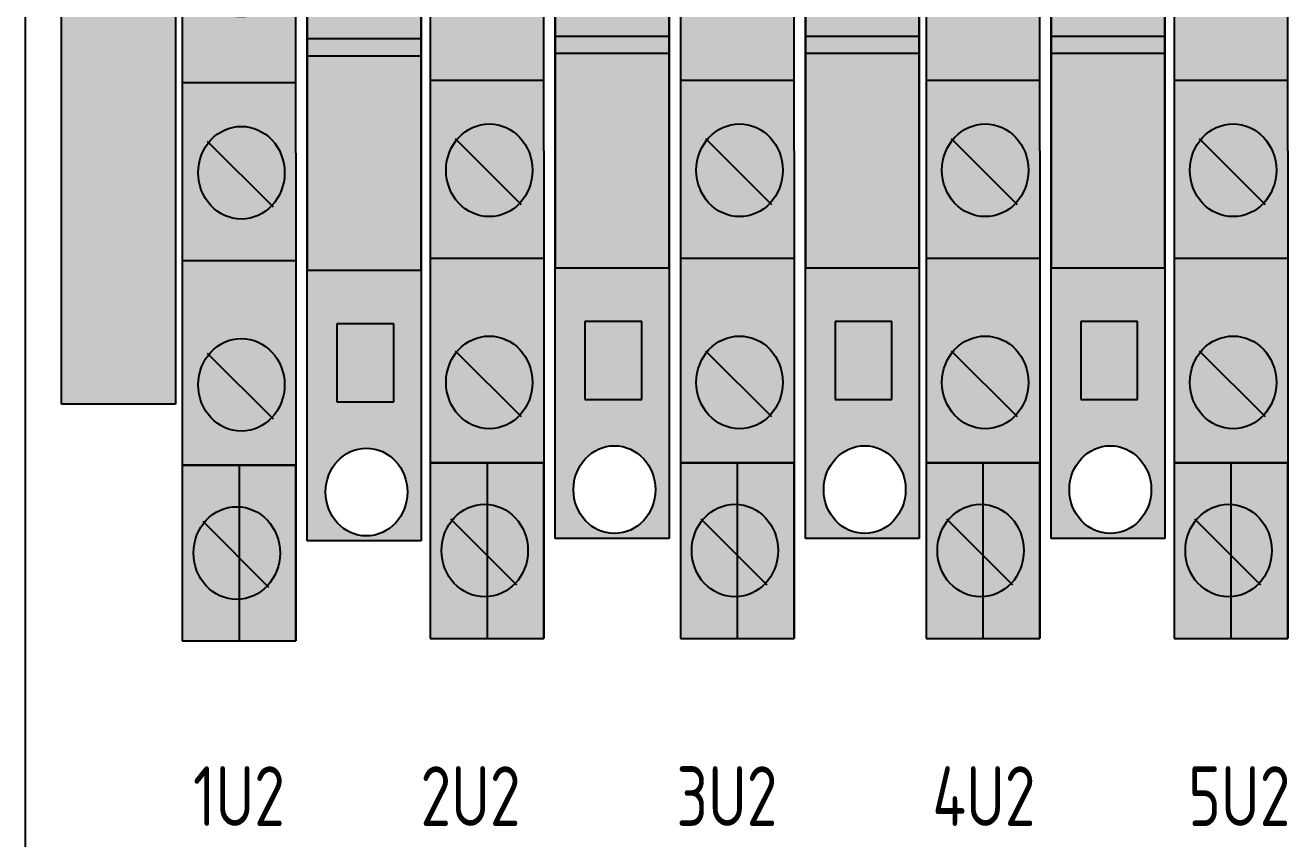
# Model space of a CAD drawing. Header units: millimetres. Extents: x 10 to 410, y 10 to 275.
# Drawn here: x 64 to 110.62, y 141.67 to 171.7 of the extents above; entities that cross this region are included whole.
import ezdxf

# ---------------------------------------------------------------- set-up
doc = ezdxf.new("R2010")
doc.units = ezdxf.units.MM
doc.linetypes.add('Caddy_Solid', pattern=[0])
doc.styles.add('Caddy_Vectorfont1p', font='isocp___.ttf', dxfattribs={"width": 0.9})

# ---------------------------------------------------------------- blocks, each defined once
blk = doc.blocks.new('Blk13')
at = {"linetype": 'Caddy_Solid', "lineweight": 25}
for p, q in [((65.344, 184.71), (69.544, 184.71)), ((65.344, 157.71), (65.344, 184.71)), ((69.544, 184.71), (69.544, 157.71)), ((69.544, 157.71), (65.344, 157.71))]:
    blk.add_line(p, q, dxfattribs=at)
blk = doc.blocks.new('Blk12')
blk.add_hatch(color=256).paths.add_polyline_path([(65.344, 157.71), (65.344, 184.71), (69.544, 184.71), (69.544, 157.71), (65.344, 157.71), (67.228, 175.896), (67.36, 175.89), (67.492, 175.896), (67.623, 175.915), (67.751, 175.945), (67.877, 175.988), (67.999, 176.042), (68.116, 176.107), (68.227, 176.183), (68.332, 176.269), (68.429, 176.365), (68.518, 176.469), (68.599, 176.581), (68.669, 176.7), (68.73, 176.825), (68.781, 176.956), (68.82, 177.091), (68.849, 177.229), (68.866, 177.369), (68.872, 177.51), (68.866, 177.651), (68.849, 177.791), (68.82, 177.929), (68.781, 178.064), (68.73, 178.195), (68.669, 178.32), (68.599, 178.439), (68.518, 178.551), (68.429, 178.656), (68.332, 178.751), (68.227, 178.837), (68.116, 178.913), (67.999, 178.978), (67.877, 179.032), (67.751, 179.075), (67.623, 179.105), (67.492, 179.124), (67.36, 179.13), (67.228, 179.124), (67.097, 179.105), (66.969, 179.075), (66.843, 179.032), (66.721, 178.978), (66.604, 178.913), (66.493, 178.837), (66.388, 178.751), (66.291, 178.656), (66.202, 178.551), (66.121, 178.439), (66.051, 178.32), (65.99, 178.195), (65.939, 178.064), (65.9, 177.929), (65.871, 177.791), (65.854, 177.651), (65.848, 177.51), (65.854, 177.369), (65.871, 177.229), (65.9, 177.091), (65.939, 176.956), (65.99, 176.825), (66.051, 176.7), (66.121, 176.581), (66.202, 176.469), (66.291, 176.365), (66.388, 176.269), (66.493, 176.183), (66.604, 176.107), (66.721, 176.042), (66.843, 175.988), (66.969, 175.945), (67.097, 175.915), (67.228, 175.896)])
at = {"linetype": 'Caddy_Solid', "lineweight": 25}
blk.add_ellipse((67.36, 177.51), major_axis=(0, 1.62), ratio=0.933333, dxfattribs=at)
blk.add_blockref('Blk13', (0, 0, 1))
blk = doc.blocks.new('Blk335')
at = {"linetype": 'Caddy_Solid', "lineweight": 25}
blk.add_line((64, 242), (64, 81.4), dxfattribs=at)
blk = doc.blocks.new('Blk336')
for points in [[(69.796, 193.98), (69.796, 166.98), (69.796, 148.98), (73.996, 148.98), (73.996, 166.98), (73.996, 202.98), (69.796, 202.98)], [(73.062, 199.834), (70.728, 202.162), (70.767, 202.209), (70.87, 202.31), (70.981, 202.401), (71.098, 202.481), (71.221, 202.55), (71.35, 202.607), (71.483, 202.652), (71.619, 202.684), (71.757, 202.704), (71.896, 202.71), (72.035, 202.704), (72.173, 202.684), (72.309, 202.652), (72.442, 202.607), (72.571, 202.55), (72.694, 202.481), (72.811, 202.401), (72.922, 202.31), (73.025, 202.209), (73.119, 202.099), (73.203, 201.981), (73.278, 201.855), (73.342, 201.723), (73.396, 201.585), (73.438, 201.443), (73.468, 201.297), (73.486, 201.149), (73.492, 201), (73.486, 200.851), (73.468, 200.703), (73.438, 200.557), (73.396, 200.415), (73.342, 200.277), (73.278, 200.145), (73.203, 200.019), (73.119, 199.901)], [(72.309, 199.348), (72.442, 199.393), (72.571, 199.45), (72.694, 199.519), (72.811, 199.599), (72.922, 199.69), (73.025, 199.791), (73.062, 199.834), (70.728, 202.162), (70.673, 202.099), (70.589, 201.981), (70.514, 201.855), (70.45, 201.723), (70.396, 201.585), (70.354, 201.443), (70.324, 201.297), (70.306, 201.149), (70.3, 201), (70.306, 200.851), (70.324, 200.703), (70.354, 200.557), (70.396, 200.415), (70.45, 200.277), (70.514, 200.145), (70.589, 200.019), (70.673, 199.901), (70.767, 199.791), (70.87, 199.69), (70.981, 199.599), (71.098, 199.519), (71.221, 199.45), (71.35, 199.393), (71.483, 199.348), (71.619, 199.316), (71.757, 199.296), (71.896, 199.29), (72.035, 199.296), (72.173, 199.316)], [(70.773, 194.197), (73.107, 191.869), (73.109, 191.871), (73.203, 191.981), (73.287, 192.099), (73.362, 192.225), (73.426, 192.357), (73.48, 192.495), (73.522, 192.637), (73.552, 192.783), (73.57, 192.931), (73.576, 193.08), (73.57, 193.229), (73.552, 193.377), (73.522, 193.523), (73.48, 193.665), (73.426, 193.803), (73.362, 193.935), (73.287, 194.061), (73.203, 194.179), (73.109, 194.289), (73.006, 194.39), (72.895, 194.481), (72.778, 194.561), (72.655, 194.63), (72.526, 194.687), (72.393, 194.732), (72.257, 194.764), (72.119, 194.784), (71.98, 194.79), (71.841, 194.784), (71.703, 194.764), (71.567, 194.732), (71.434, 194.687), (71.305, 194.63), (71.182, 194.561), (71.065, 194.481), (70.954, 194.39), (70.851, 194.289)], [(73.107, 191.869), (70.773, 194.197), (70.757, 194.179), (70.673, 194.061), (70.598, 193.935), (70.534, 193.803), (70.48, 193.665), (70.438, 193.523), (70.408, 193.377), (70.39, 193.229), (70.384, 193.08), (70.39, 192.931), (70.408, 192.783), (70.438, 192.637), (70.48, 192.495), (70.534, 192.357), (70.598, 192.225), (70.673, 192.099), (70.757, 191.981), (70.851, 191.871), (70.954, 191.77), (71.065, 191.679), (71.182, 191.599), (71.305, 191.53), (71.434, 191.473), (71.567, 191.428), (71.703, 191.396), (71.841, 191.376), (71.98, 191.37), (72.119, 191.376), (72.257, 191.396), (72.393, 191.428), (72.526, 191.473), (72.655, 191.53), (72.778, 191.599), (72.895, 191.679), (73.006, 191.77)], [(73.191, 183.679), (70.857, 186.007), (70.935, 186.099), (71.038, 186.2), (71.149, 186.291), (71.266, 186.371), (71.389, 186.44), (71.518, 186.497), (71.651, 186.542), (71.787, 186.574), (71.925, 186.594), (72.064, 186.6), (72.203, 186.594), (72.341, 186.574), (72.477, 186.542), (72.61, 186.497), (72.739, 186.44), (72.862, 186.371), (72.979, 186.291), (73.09, 186.2), (73.193, 186.099), (73.287, 185.989), (73.371, 185.871), (73.446, 185.745), (73.51, 185.613), (73.564, 185.475), (73.606, 185.333), (73.636, 185.187), (73.654, 185.039), (73.66, 184.89), (73.654, 184.741), (73.636, 184.593), (73.606, 184.447), (73.564, 184.305), (73.51, 184.167), (73.446, 184.035), (73.371, 183.909), (73.287, 183.791), (73.193, 183.681)], [(73.191, 183.679), (70.857, 186.007), (70.841, 185.989), (70.757, 185.871), (70.682, 185.745), (70.618, 185.613), (70.564, 185.475), (70.522, 185.333), (70.492, 185.187), (70.474, 185.039), (70.468, 184.89), (70.474, 184.741), (70.492, 184.593), (70.522, 184.447), (70.564, 184.305), (70.618, 184.167), (70.682, 184.035), (70.757, 183.909), (70.841, 183.791), (70.935, 183.681), (71.038, 183.58), (71.149, 183.489), (71.266, 183.409), (71.389, 183.34), (71.518, 183.283), (71.651, 183.238), (71.787, 183.206), (71.925, 183.186), (72.064, 183.18), (72.203, 183.186), (72.341, 183.206), (72.477, 183.238), (72.61, 183.283), (72.739, 183.34), (72.862, 183.409), (72.979, 183.489), (73.09, 183.58)], [(72.219, 179.816), (72.296, 179.79), (72.371, 179.757), (72.442, 179.717), (72.51, 179.671), (72.574, 179.618), (72.633, 179.56), (72.688, 179.496), (72.737, 179.428), (72.78, 179.355), (72.817, 179.278), (72.848, 179.199), (72.872, 179.116), (72.89, 179.032), (72.9, 178.946), (72.904, 178.86), (72.9, 178.774), (72.89, 178.688), (72.872, 178.604), (72.848, 178.521), (72.817, 178.442), (72.78, 178.365), (72.737, 178.292), (72.688, 178.224), (72.633, 178.16), (72.574, 178.102), (72.51, 178.049), (72.442, 178.003), (72.371, 177.963), (72.296, 177.93), (72.219, 177.904), (72.14, 177.885), (72.061, 177.874), (71.98, 177.87), (71.899, 177.874), (71.82, 177.885), (71.741, 177.904), (71.664, 177.93), (71.589, 177.963), (71.518, 178.003), (71.45, 178.049), (71.386, 178.102), (71.327, 178.16), (71.272, 178.224), (71.223, 178.292), (71.18, 178.365), (71.143, 178.442), (71.112, 178.521), (71.087, 178.604), (71.07, 178.688), (71.06, 178.774), (71.056, 178.86), (71.06, 178.946), (71.07, 179.032), (71.087, 179.116), (71.112, 179.199), (71.143, 179.278), (71.18, 179.355), (71.223, 179.428), (71.272, 179.496), (71.327, 179.56), (71.386, 179.618), (71.45, 179.671), (71.518, 179.717), (71.589, 179.757), (71.664, 179.79), (71.741, 179.816), (71.82, 179.835), (71.899, 179.846), (71.98, 179.85), (72.061, 179.846), (72.14, 179.835)], [(73.287, 174.711), (73.362, 174.585), (73.426, 174.453), (73.48, 174.315), (73.522, 174.173), (73.552, 174.027), (73.57, 173.879), (73.576, 173.73), (73.57, 173.581), (73.552, 173.433), (73.522, 173.287), (73.48, 173.145), (73.426, 173.007), (73.362, 172.875), (73.287, 172.749), (73.203, 172.631), (73.109, 172.521), (73.107, 172.519), (70.773, 174.847), (70.851, 174.939), (70.954, 175.04), (71.065, 175.131), (71.182, 175.211), (71.305, 175.28), (71.434, 175.337), (71.567, 175.382), (71.703, 175.414), (71.841, 175.434), (71.98, 175.44), (72.119, 175.434), (72.257, 175.414), (72.393, 175.382), (72.526, 175.337), (72.655, 175.28), (72.778, 175.211), (72.895, 175.131), (73.006, 175.04), (73.109, 174.939), (73.203, 174.829)], [(70.48, 173.145), (70.438, 173.287), (70.408, 173.433), (70.39, 173.581), (70.384, 173.73), (70.39, 173.879), (70.408, 174.027), (70.438, 174.173), (70.48, 174.315), (70.534, 174.453), (70.598, 174.585), (70.673, 174.711), (70.757, 174.829), (70.773, 174.847), (73.107, 172.519), (73.006, 172.42), (72.895, 172.329), (72.778, 172.249), (72.655, 172.18), (72.526, 172.123), (72.393, 172.078), (72.257, 172.046), (72.119, 172.026), (71.98, 172.02), (71.841, 172.026), (71.703, 172.046), (71.567, 172.078), (71.434, 172.123), (71.305, 172.18), (71.182, 172.249), (71.065, 172.329), (70.954, 172.42), (70.851, 172.521), (70.757, 172.631), (70.673, 172.749), (70.598, 172.875), (70.534, 173.007)], [(70.773, 167.377), (73.107, 165.049), (73.109, 165.051), (73.203, 165.161), (73.287, 165.279), (73.362, 165.405), (73.426, 165.537), (73.48, 165.675), (73.522, 165.817), (73.552, 165.963), (73.57, 166.111), (73.576, 166.26), (73.57, 166.409), (73.552, 166.557), (73.522, 166.703), (73.48, 166.845), (73.426, 166.983), (73.362, 167.115), (73.287, 167.241), (73.203, 167.359), (73.109, 167.469), (73.006, 167.57), (72.895, 167.661), (72.778, 167.741), (72.655, 167.81), (72.526, 167.867), (72.393, 167.912), (72.257, 167.944), (72.119, 167.964), (71.98, 167.97), (71.841, 167.964), (71.703, 167.944), (71.567, 167.912), (71.434, 167.867), (71.305, 167.81), (71.182, 167.741), (71.065, 167.661), (70.954, 167.57), (70.851, 167.469)], [(70.773, 167.377), (73.107, 165.049), (73.006, 164.95), (72.895, 164.859), (72.778, 164.779), (72.655, 164.71), (72.526, 164.653), (72.393, 164.608), (72.257, 164.576), (72.119, 164.556), (71.98, 164.55), (71.841, 164.556), (71.703, 164.576), (71.567, 164.608), (71.434, 164.653), (71.305, 164.71), (71.182, 164.779), (71.065, 164.859), (70.954, 164.95), (70.851, 165.051), (70.757, 165.161), (70.673, 165.279), (70.598, 165.405), (70.534, 165.537), (70.48, 165.675), (70.438, 165.817), (70.408, 165.963), (70.39, 166.111), (70.384, 166.26), (70.39, 166.409), (70.408, 166.557), (70.438, 166.703), (70.48, 166.845), (70.534, 166.983), (70.598, 167.115), (70.673, 167.241), (70.757, 167.359)], [(72.895, 159.831), (72.778, 159.911), (72.655, 159.98), (72.526, 160.037), (72.393, 160.082), (72.257, 160.114), (72.119, 160.134), (71.98, 160.14), (71.841, 160.134), (71.703, 160.114), (71.567, 160.082), (71.434, 160.037), (71.305, 159.98), (71.182, 159.911), (71.065, 159.831), (70.954, 159.74), (70.851, 159.639), (70.773, 159.547), (73.107, 157.219), (73.109, 157.221), (73.203, 157.331), (73.287, 157.449), (73.362, 157.575), (73.426, 157.707), (73.48, 157.845), (73.522, 157.987), (73.552, 158.133), (73.57, 158.281), (73.576, 158.43), (73.57, 158.579), (73.552, 158.727), (73.522, 158.873), (73.48, 159.015), (73.426, 159.153), (73.362, 159.285), (73.287, 159.411), (73.203, 159.529), (73.109, 159.639), (73.006, 159.74)], [(71.567, 156.778), (71.703, 156.746), (71.841, 156.726), (71.98, 156.72), (72.119, 156.726), (72.257, 156.746), (72.393, 156.778), (72.526, 156.823), (72.655, 156.88), (72.778, 156.949), (72.895, 157.029), (73.006, 157.12), (73.107, 157.219), (70.773, 159.547), (70.757, 159.529), (70.673, 159.411), (70.598, 159.285), (70.534, 159.153), (70.48, 159.015), (70.438, 158.873), (70.408, 158.727), (70.39, 158.579), (70.384, 158.43), (70.39, 158.281), (70.408, 158.133), (70.438, 157.987), (70.48, 157.845), (70.534, 157.707), (70.598, 157.575), (70.673, 157.449), (70.757, 157.331), (70.851, 157.221), (70.954, 157.12), (71.065, 157.029), (71.182, 156.949), (71.305, 156.88), (71.434, 156.823)], [(69.796, 155.46), (69.796, 148.98), (71.896, 148.98), (71.896, 149.7), (71.896, 153.12), (71.896, 155.46)], [(73.996, 155.46), (73.996, 148.98), (71.896, 148.98), (71.896, 149.7), (71.896, 153.12), (71.896, 155.46)], [(72.727, 153.621), (72.61, 153.701), (72.487, 153.77), (72.358, 153.827), (72.225, 153.872), (72.089, 153.904), (71.951, 153.924), (71.812, 153.93), (71.673, 153.924), (71.535, 153.904), (71.399, 153.872), (71.266, 153.827), (71.137, 153.77), (71.014, 153.701), (70.897, 153.621), (70.786, 153.53), (70.683, 153.429), (70.605, 153.337), (72.939, 151.009), (72.941, 151.011), (73.035, 151.121), (73.119, 151.239), (73.194, 151.365), (73.258, 151.497), (73.312, 151.635), (73.354, 151.777), (73.384, 151.923), (73.402, 152.071), (73.408, 152.22), (73.402, 152.369), (73.384, 152.517), (73.354, 152.663), (73.312, 152.805), (73.258, 152.943), (73.194, 153.075), (73.119, 153.201), (73.035, 153.319), (72.941, 153.429), (72.838, 153.53)], [(71.399, 150.568), (71.535, 150.536), (71.673, 150.516), (71.812, 150.51), (71.951, 150.516), (72.089, 150.536), (72.225, 150.568), (72.358, 150.613), (72.487, 150.67), (72.61, 150.739), (72.727, 150.819), (72.838, 150.91), (72.939, 151.009), (70.605, 153.337), (70.589, 153.319), (70.505, 153.201), (70.43, 153.075), (70.366, 152.943), (70.312, 152.805), (70.27, 152.663), (70.24, 152.517), (70.222, 152.369), (70.216, 152.22), (70.222, 152.071), (70.24, 151.923), (70.27, 151.777), (70.312, 151.635), (70.366, 151.497), (70.43, 151.365), (70.505, 151.239), (70.589, 151.121), (70.683, 151.011), (70.786, 150.91), (70.897, 150.819), (71.014, 150.739), (71.137, 150.67), (71.266, 150.613)]]:
    blk.add_hatch(color=254).paths.add_polyline_path(points)
at = {"linetype": 'Caddy_Solid', "lineweight": 25}
for p, q in [((69.796, 202.98), (69.796, 193.98)), ((73.996, 202.98), (69.796, 202.98)), ((73.996, 166.98), (73.996, 202.98)), ((70.72, 202.17), (73.156, 199.74)), ((69.796, 197.22), (73.996, 197.22)), ((69.796, 194.16), (69.796, 166.71)), ((70.72, 194.25), (73.156, 191.82)), ((69.796, 189.12), (73.996, 189.12)), ((70.804, 186.06), (73.24, 183.63)), ((69.796, 181.56), (73.996, 181.56)), ((69.796, 176.34), (73.996, 176.34)), ((70.72, 174.9), (73.156, 172.47)), ((69.796, 169.59), (73.996, 169.59)), ((70.72, 167.43), (73.156, 165)), ((69.796, 166.98), (69.796, 148.98)), ((73.996, 166.98), (73.996, 148.98)), ((69.796, 163.02), (73.996, 163.02)), ((70.72, 159.6), (73.156, 157.17)), ((69.796, 155.46), (73.996, 155.46)), ((69.796, 155.46), (69.796, 148.98)), ((73.996, 155.46), (69.796, 155.46)), ((73.996, 148.98), (73.996, 155.46)), ((70.552, 153.39), (72.988, 150.96)), ((69.796, 148.98), (73.996, 148.98)), ((69.796, 148.98), (73.996, 148.98))]:
    blk.add_line(p, q, dxfattribs=at)
at = {"color": 3, "linetype": 'Caddy_Solid', "lineweight": 25, "true_color": 0x00ff00}
for p, q in [((71.896, 155.46), (69.796, 155.46)), ((69.796, 155.46), (69.796, 148.98)), ((69.796, 148.98), (71.896, 148.98))]:
    blk.add_line(p, q, dxfattribs=at)
at = {"color": 2, "linetype": 'Caddy_Solid', "lineweight": 25, "true_color": 0xffff00}
for p, q in [((71.896, 155.46), (71.896, 153.12)), ((71.896, 155.46), (71.896, 153.12)), ((73.996, 155.46), (71.896, 155.46)), ((73.996, 148.98), (73.996, 155.46)), ((71.896, 153.12), (71.896, 149.7)), ((71.896, 149.7), (71.896, 148.98)), ((71.896, 148.98), (73.996, 148.98))]:
    blk.add_line(p, q, dxfattribs=at)
at = {"linetype": 'Caddy_Solid', "lineweight": 25}
for centre, major_axis in [((71.896, 201), (0, 1.71)), ((71.98, 193.08), (0, 1.71)), ((72.064, 184.89), (0, 1.71)), ((71.98, 178.86), (0, 0.99)), ((71.98, 173.73), (0, 1.71)), ((71.98, 166.26), (0, 1.71)), ((71.98, 158.43), (0, 1.71)), ((71.812, 152.22), (0, 1.71))]:
    blk.add_ellipse(centre, major_axis=major_axis, ratio=0.933333, dxfattribs=at)
blk = doc.blocks.new('Blk338')
at = {"color": 2, "linetype": 'Caddy_Solid', "lineweight": 25, "true_color": 0xffff00}
for p, q in [((77.608, 187.5), (75.508, 187.5)), ((75.508, 187.5), (75.508, 184.62)), ((77.608, 184.62), (77.608, 187.5)), ((75.508, 184.62), (77.608, 184.62))]:
    blk.add_line(p, q, dxfattribs=at)
blk = doc.blocks.new('Blk339')
at = {"linetype": 'Caddy_Solid', "lineweight": 25}
for p, q in [((77.608, 160.68), (75.508, 160.68)), ((75.508, 160.68), (75.508, 157.8)), ((77.608, 157.8), (77.608, 160.68)), ((75.508, 157.8), (77.608, 157.8))]:
    blk.add_line(p, q, dxfattribs=at)
blk = doc.blocks.new('Blk337')
for points in [[(78.616, 193.17), (78.616, 183.63), (74.416, 183.63), (74.416, 193.17), (78.616, 193.17), (76.732, 189.666), (76.863, 189.685), (76.991, 189.715), (77.117, 189.758), (77.239, 189.812), (77.356, 189.877), (77.467, 189.953), (77.572, 190.039), (77.669, 190.134), (77.758, 190.239), (77.839, 190.351), (77.909, 190.47), (77.97, 190.595), (78.021, 190.726), (78.061, 190.861), (78.089, 190.999), (78.106, 191.139), (78.112, 191.28), (78.106, 191.421), (78.089, 191.561), (78.061, 191.699), (78.021, 191.834), (77.97, 191.965), (77.909, 192.09), (77.839, 192.209), (77.758, 192.321), (77.669, 192.426), (77.572, 192.521), (77.467, 192.607), (77.356, 192.683), (77.239, 192.748), (77.117, 192.802), (76.991, 192.845), (76.863, 192.875), (76.732, 192.894), (76.6, 192.9), (76.468, 192.894), (76.337, 192.875), (76.209, 192.845), (76.083, 192.802), (75.961, 192.748), (75.844, 192.683), (75.733, 192.607), (75.628, 192.521), (75.531, 192.426), (75.442, 192.321), (75.361, 192.209), (75.291, 192.09), (75.23, 191.965), (75.179, 191.834), (75.139, 191.699), (75.111, 191.561), (75.094, 191.421), (75.088, 191.28), (75.094, 191.139), (75.111, 190.999), (75.139, 190.861), (75.179, 190.726), (75.23, 190.595), (75.291, 190.47), (75.361, 190.351), (75.442, 190.239), (75.531, 190.134), (75.628, 190.039), (75.733, 189.953), (75.844, 189.877), (75.961, 189.812), (76.083, 189.758), (76.209, 189.715), (76.337, 189.685), (76.468, 189.666), (76.6, 189.66), (76.732, 189.666), (78.616, 193.17), (77.608, 187.5), (75.508, 187.5), (75.508, 184.62), (77.608, 184.62), (77.608, 187.5)], [(78.616, 175.89), (78.616, 183.63), (74.416, 183.63), (74.416, 175.89), (78.532, 175.89)], [(78.616, 176.43), (74.416, 176.43), (74.416, 175.89), (78.532, 175.89), (78.616, 175.89)], [(78.616, 175.89), (78.616, 170.58), (74.416, 170.58), (74.416, 175.89), (78.532, 175.89)], [(78.28, 175.89), (74.416, 175.89), (74.416, 174.63), (78.616, 174.63), (78.616, 175.89)], [(78.616, 170.58), (78.616, 162.66), (74.416, 162.66), (74.416, 170.58)], [(74.416, 162.66), (78.616, 162.66), (78.616, 152.67), (74.416, 152.67), (74.416, 162.66), (75.508, 160.68), (77.608, 160.68), (77.608, 157.8), (75.508, 157.8), (75.508, 160.68), (74.416, 162.66), (76.468, 156.084), (76.337, 156.065), (76.209, 156.035), (76.083, 155.992), (75.961, 155.938), (75.844, 155.873), (75.733, 155.797), (75.628, 155.711), (75.531, 155.616), (75.442, 155.511), (75.361, 155.399), (75.291, 155.28), (75.23, 155.155), (75.179, 155.024), (75.139, 154.889), (75.111, 154.751), (75.094, 154.611), (75.088, 154.47), (75.094, 154.329), (75.111, 154.189), (75.139, 154.051), (75.179, 153.916), (75.23, 153.785), (75.291, 153.66), (75.361, 153.541), (75.442, 153.429), (75.531, 153.324), (75.628, 153.229), (75.733, 153.143), (75.844, 153.067), (75.961, 153.002), (76.083, 152.948), (76.209, 152.905), (76.337, 152.875), (76.468, 152.856), (76.6, 152.85), (76.732, 152.856), (76.863, 152.875), (76.991, 152.905), (77.117, 152.948), (77.239, 153.002), (77.356, 153.067), (77.467, 153.143), (77.572, 153.229), (77.669, 153.324), (77.758, 153.429), (77.839, 153.541), (77.909, 153.66), (77.97, 153.785), (78.021, 153.916), (78.061, 154.051), (78.089, 154.189), (78.106, 154.329), (78.112, 154.47), (78.106, 154.611), (78.089, 154.751), (78.061, 154.889), (78.021, 155.024), (77.97, 155.155), (77.909, 155.28), (77.839, 155.399), (77.758, 155.511), (77.669, 155.616), (77.572, 155.711), (77.467, 155.797), (77.356, 155.873), (77.239, 155.938), (77.117, 155.992), (76.991, 156.035), (76.863, 156.065), (76.732, 156.084), (76.6, 156.09), (76.468, 156.084)]]:
    blk.add_hatch(color=254).paths.add_polyline_path(points)
at = {"linetype": 'Caddy_Solid', "lineweight": 25}
for p, q in [((74.416, 152.67), (74.416, 193.17)), ((74.416, 183.63), (74.416, 193.17)), ((74.416, 193.17), (78.616, 193.17)), ((78.616, 193.17), (78.616, 152.67)), ((78.616, 193.17), (78.616, 183.63)), ((77.608, 187.5), (75.508, 187.5)), ((75.508, 187.5), (75.508, 184.62)), ((77.608, 184.62), (77.608, 187.5)), ((75.508, 184.62), (77.608, 184.62)), ((78.616, 183.63), (74.416, 183.63)), ((74.416, 183.63), (74.416, 162.66)), ((78.616, 162.66), (78.616, 183.63)), ((78.616, 174.54), (78.616, 176.97)), ((74.416, 174.63), (74.416, 176.61)), ((74.416, 176.43), (78.616, 176.43)), ((74.416, 176.43), (78.616, 176.43)), ((74.416, 174.63), (74.416, 176.43)), ((74.416, 176.43), (78.616, 176.43)), ((78.616, 176.43), (78.616, 174.63)), ((74.416, 175.89), (78.532, 175.89)), ((78.28, 175.89), (78.616, 175.89)), ((74.416, 174.63), (78.616, 174.63)), ((78.616, 174.63), (74.416, 174.63)), ((74.416, 174.63), (78.616, 174.63)), ((74.416, 172.65), (78.616, 172.65)), ((74.416, 171.21), (78.616, 171.21)), ((74.416, 152.67), (74.416, 162.66)), ((74.416, 162.66), (78.616, 162.66)), ((78.616, 162.66), (78.616, 152.67)), ((78.616, 152.67), (74.416, 152.67)), ((78.616, 152.67), (74.416, 152.67))]:
    blk.add_line(p, q, dxfattribs=at)
at = {"color": 2, "linetype": 'Caddy_Solid', "lineweight": 25, "true_color": 0xffff00}
for p, q in [((74.416, 193.17), (78.616, 193.17)), ((74.416, 193.17), (74.416, 183.63)), ((78.616, 193.17), (74.416, 193.17)), ((78.616, 183.63), (78.616, 193.17))]:
    blk.add_line(p, q, dxfattribs=at)
at = {"color": 3, "linetype": 'Caddy_Solid', "lineweight": 25, "true_color": 0x00ff00}
for p, q in [((74.416, 183.63), (78.532, 183.63)), ((74.416, 183.63), (78.616, 183.63)), ((78.616, 183.63), (74.416, 183.63)), ((74.416, 183.63), (74.416, 162.66)), ((78.616, 183.63), (74.416, 183.63)), ((78.616, 162.66), (78.616, 183.63)), ((74.416, 170.58), (78.532, 170.58)), ((74.416, 170.58), (78.616, 170.58)), ((74.416, 162.66), (78.532, 162.66)), ((74.416, 162.66), (78.616, 162.66)), ((74.416, 162.66), (78.616, 162.66))]:
    blk.add_line(p, q, dxfattribs=at)
at = {"color": 2, "linetype": 'Caddy_Solid', "lineweight": 25, "true_color": 0xffff00}
blk.add_ellipse((76.6, 191.28), major_axis=(0, 1.62), ratio=0.933333, dxfattribs=at)
at = {"linetype": 'Caddy_Solid', "lineweight": 25}
for centre, ratio in [((76.6, 191.28), 0.933334), ((76.6, 154.47), 0.933333)]:
    blk.add_ellipse(centre, major_axis=(0, 1.62), ratio=ratio, dxfattribs=at)
for name in ['Blk338', 'Blk339']:
    blk.add_blockref(name, (0, 0, 1))
blk = doc.blocks.new('Blk342')
at = {"linetype": 'Caddy_Solid', "lineweight": 25}
for p, q in [((86.764, 160.77), (84.664, 160.77)), ((84.664, 160.77), (84.664, 157.89)), ((86.764, 157.89), (86.764, 160.77)), ((84.664, 157.89), (86.764, 157.89))]:
    blk.add_line(p, q, dxfattribs=at)
blk = doc.blocks.new('Blk344')
at = {"linetype": 'Caddy_Solid', "lineweight": 25}
for p, q in [((96.004, 160.77), (93.904, 160.77)), ((93.904, 160.77), (93.904, 157.89)), ((96.004, 157.89), (96.004, 160.77)), ((93.904, 157.89), (96.004, 157.89))]:
    blk.add_line(p, q, dxfattribs=at)
blk = doc.blocks.new('Blk346')
at = {"linetype": 'Caddy_Solid', "lineweight": 25}
for p, q in [((105.076, 160.77), (102.976, 160.77)), ((102.976, 160.77), (102.976, 157.89)), ((105.076, 157.89), (105.076, 160.77)), ((102.976, 157.89), (105.076, 157.89))]:
    blk.add_line(p, q, dxfattribs=at)
blk = doc.blocks.new('Blk340')
for points in [[(78.952, 194.07), (78.952, 167.07), (78.952, 149.07), (83.152, 149.07), (83.152, 167.07), (83.152, 203.07), (78.952, 203.07)], [(88.192, 194.07), (88.192, 167.07), (88.192, 149.07), (92.392, 149.07), (92.392, 167.07), (92.392, 203.07), (88.192, 203.07)], [(97.264, 194.07), (97.264, 167.07), (97.264, 149.07), (101.464, 149.07), (101.464, 167.07), (101.464, 203.07), (97.264, 203.07)], [(106.42, 194.07), (106.42, 167.07), (106.42, 149.07), (110.62, 149.07), (110.62, 167.07), (110.62, 203.07), (106.42, 203.07)], [(87.772, 175.98), (87.772, 170.67), (83.572, 170.67), (83.572, 175.98), (87.688, 175.98)], [(97.012, 175.98), (97.012, 170.67), (92.812, 170.67), (92.812, 175.98), (96.928, 175.98)], [(106.084, 175.98), (106.084, 170.67), (101.884, 170.67), (101.884, 175.98), (106, 175.98)], [(87.772, 170.67), (87.772, 162.75), (83.572, 162.75), (83.572, 170.67)], [(97.012, 170.67), (97.012, 162.75), (92.812, 162.75), (92.812, 170.67)], [(106.084, 170.67), (106.084, 162.75), (101.884, 162.75), (101.884, 170.67)], [(79.929, 167.467), (82.263, 165.139), (82.265, 165.141), (82.359, 165.251), (82.443, 165.369), (82.518, 165.495), (82.582, 165.627), (82.636, 165.765), (82.678, 165.907), (82.708, 166.053), (82.726, 166.201), (82.732, 166.35), (82.726, 166.499), (82.708, 166.647), (82.678, 166.793), (82.636, 166.935), (82.582, 167.073), (82.518, 167.205), (82.443, 167.331), (82.359, 167.449), (82.265, 167.559), (82.162, 167.66), (82.051, 167.751), (81.934, 167.831), (81.811, 167.9), (81.682, 167.957), (81.549, 168.002), (81.413, 168.034), (81.275, 168.054), (81.136, 168.06), (80.997, 168.054), (80.859, 168.034), (80.723, 168.002), (80.59, 167.957), (80.461, 167.9), (80.338, 167.831), (80.221, 167.751), (80.11, 167.66), (80.007, 167.559)], [(89.169, 167.467), (91.503, 165.139), (91.505, 165.141), (91.599, 165.251), (91.683, 165.369), (91.758, 165.495), (91.822, 165.627), (91.876, 165.765), (91.918, 165.907), (91.948, 166.053), (91.966, 166.201), (91.972, 166.35), (91.966, 166.499), (91.948, 166.647), (91.918, 166.793), (91.876, 166.935), (91.822, 167.073), (91.758, 167.205), (91.683, 167.331), (91.599, 167.449), (91.505, 167.559), (91.402, 167.66), (91.291, 167.751), (91.174, 167.831), (91.051, 167.9), (90.922, 167.957), (90.789, 168.002), (90.653, 168.034), (90.515, 168.054), (90.376, 168.06), (90.237, 168.054), (90.099, 168.034), (89.963, 168.002), (89.83, 167.957), (89.701, 167.9), (89.578, 167.831), (89.461, 167.751), (89.35, 167.66), (89.247, 167.559)], [(98.241, 167.467), (100.575, 165.139), (100.577, 165.141), (100.671, 165.251), (100.755, 165.369), (100.83, 165.495), (100.894, 165.627), (100.948, 165.765), (100.99, 165.907), (101.02, 166.053), (101.038, 166.201), (101.044, 166.35), (101.038, 166.499), (101.02, 166.647), (100.99, 166.793), (100.948, 166.935), (100.894, 167.073), (100.83, 167.205), (100.755, 167.331), (100.671, 167.449), (100.577, 167.559), (100.474, 167.66), (100.363, 167.751), (100.246, 167.831), (100.123, 167.9), (99.994, 167.957), (99.861, 168.002), (99.725, 168.034), (99.587, 168.054), (99.448, 168.06), (99.309, 168.054), (99.171, 168.034), (99.035, 168.002), (98.902, 167.957), (98.773, 167.9), (98.65, 167.831), (98.533, 167.751), (98.422, 167.66), (98.319, 167.559)], [(107.397, 167.467), (109.731, 165.139), (109.733, 165.141), (109.827, 165.251), (109.911, 165.369), (109.986, 165.495), (110.051, 165.627), (110.104, 165.765), (110.146, 165.907), (110.176, 166.053), (110.194, 166.201), (110.2, 166.35), (110.194, 166.499), (110.176, 166.647), (110.146, 166.793), (110.104, 166.935), (110.051, 167.073), (109.986, 167.205), (109.911, 167.331), (109.827, 167.449), (109.733, 167.559), (109.63, 167.66), (109.519, 167.751), (109.402, 167.831), (109.279, 167.9), (109.15, 167.957), (109.017, 168.002), (108.881, 168.034), (108.743, 168.054), (108.604, 168.06), (108.465, 168.054), (108.327, 168.034), (108.191, 168.002), (108.058, 167.957), (107.929, 167.9), (107.806, 167.831), (107.689, 167.751), (107.578, 167.66), (107.475, 167.559)], [(79.929, 167.467), (82.263, 165.139), (82.162, 165.04), (82.051, 164.949), (81.934, 164.869), (81.811, 164.8), (81.682, 164.743), (81.549, 164.698), (81.413, 164.666), (81.275, 164.646), (81.136, 164.64), (80.997, 164.646), (80.859, 164.666), (80.723, 164.698), (80.59, 164.743), (80.461, 164.8), (80.338, 164.869), (80.221, 164.949), (80.11, 165.04), (80.007, 165.141), (79.913, 165.251), (79.829, 165.369), (79.754, 165.495), (79.69, 165.627), (79.636, 165.765), (79.594, 165.907), (79.564, 166.053), (79.546, 166.201), (79.54, 166.35), (79.546, 166.499), (79.564, 166.647), (79.594, 166.793), (79.636, 166.935), (79.69, 167.073), (79.754, 167.205), (79.829, 167.331), (79.913, 167.449)], [(89.169, 167.467), (91.503, 165.139), (91.402, 165.04), (91.291, 164.949), (91.174, 164.869), (91.051, 164.8), (90.922, 164.743), (90.789, 164.698), (90.653, 164.666), (90.515, 164.646), (90.376, 164.64), (90.237, 164.646), (90.099, 164.666), (89.963, 164.698), (89.83, 164.743), (89.701, 164.8), (89.578, 164.869), (89.461, 164.949), (89.35, 165.04), (89.247, 165.141), (89.153, 165.251), (89.069, 165.369), (88.994, 165.495), (88.93, 165.627), (88.876, 165.765), (88.834, 165.907), (88.804, 166.053), (88.786, 166.201), (88.78, 166.35), (88.786, 166.499), (88.804, 166.647), (88.834, 166.793), (88.876, 166.935), (88.93, 167.073), (88.994, 167.205), (89.069, 167.331), (89.153, 167.449)], [(98.241, 167.467), (100.575, 165.139), (100.474, 165.04), (100.363, 164.949), (100.246, 164.869), (100.123, 164.8), (99.994, 164.743), (99.861, 164.698), (99.725, 164.666), (99.587, 164.646), (99.448, 164.64), (99.309, 164.646), (99.171, 164.666), (99.035, 164.698), (98.902, 164.743), (98.773, 164.8), (98.65, 164.869), (98.533, 164.949), (98.422, 165.04), (98.319, 165.141), (98.225, 165.251), (98.141, 165.369), (98.066, 165.495), (98.002, 165.627), (97.948, 165.765), (97.906, 165.907), (97.876, 166.053), (97.858, 166.201), (97.852, 166.35), (97.858, 166.499), (97.876, 166.647), (97.906, 166.793), (97.948, 166.935), (98.002, 167.073), (98.066, 167.205), (98.141, 167.331), (98.225, 167.449)], [(107.397, 167.467), (109.731, 165.139), (109.63, 165.04), (109.519, 164.949), (109.402, 164.869), (109.279, 164.8), (109.15, 164.743), (109.017, 164.698), (108.881, 164.666), (108.743, 164.646), (108.604, 164.64), (108.465, 164.646), (108.327, 164.666), (108.191, 164.698), (108.058, 164.743), (107.929, 164.8), (107.806, 164.869), (107.689, 164.949), (107.578, 165.04), (107.475, 165.141), (107.381, 165.251), (107.297, 165.369), (107.222, 165.495), (107.158, 165.627), (107.104, 165.765), (107.062, 165.907), (107.032, 166.053), (107.014, 166.201), (107.008, 166.35), (107.014, 166.499), (107.032, 166.647), (107.062, 166.793), (107.104, 166.935), (107.158, 167.073), (107.222, 167.205), (107.297, 167.331), (107.381, 167.449)], [(83.572, 162.75), (87.772, 162.75), (87.772, 152.76), (83.572, 152.76), (83.572, 162.75), (84.664, 160.77), (86.764, 160.77), (86.764, 157.89), (84.664, 157.89), (84.664, 160.77), (83.572, 162.75), (85.624, 156.174), (85.493, 156.155), (85.365, 156.125), (85.239, 156.082), (85.117, 156.028), (85, 155.963), (84.889, 155.887), (84.784, 155.801), (84.687, 155.706), (84.598, 155.601), (84.517, 155.489), (84.447, 155.37), (84.386, 155.245), (84.335, 155.114), (84.296, 154.979), (84.267, 154.841), (84.25, 154.701), (84.244, 154.56), (84.25, 154.419), (84.267, 154.279), (84.296, 154.141), (84.335, 154.006), (84.386, 153.875), (84.447, 153.75), (84.517, 153.631), (84.598, 153.519), (84.687, 153.414), (84.784, 153.319), (84.889, 153.233), (85, 153.157), (85.117, 153.092), (85.239, 153.038), (85.365, 152.995), (85.493, 152.965), (85.624, 152.946), (85.756, 152.94), (85.888, 152.946), (86.019, 152.965), (86.147, 152.995), (86.273, 153.038), (86.395, 153.092), (86.512, 153.157), (86.623, 153.233), (86.728, 153.319), (86.825, 153.414), (86.914, 153.519), (86.995, 153.631), (87.065, 153.75), (87.126, 153.875), (87.177, 154.006), (87.217, 154.141), (87.245, 154.279), (87.262, 154.419), (87.268, 154.56), (87.262, 154.701), (87.245, 154.841), (87.217, 154.979), (87.177, 155.114), (87.126, 155.245), (87.065, 155.37), (86.995, 155.489), (86.914, 155.601), (86.825, 155.706), (86.728, 155.801), (86.623, 155.887), (86.512, 155.963), (86.395, 156.028), (86.273, 156.082), (86.147, 156.125), (86.019, 156.155), (85.888, 156.174), (85.756, 156.18), (85.624, 156.174)], [(92.812, 162.75), (97.012, 162.75), (97.012, 152.76), (92.812, 152.76), (92.812, 162.75), (93.904, 160.77), (96.004, 160.77), (96.004, 157.89), (93.904, 157.89), (93.904, 160.77), (92.812, 162.75), (94.864, 156.174), (94.733, 156.155), (94.605, 156.125), (94.479, 156.082), (94.357, 156.028), (94.24, 155.963), (94.129, 155.887), (94.024, 155.801), (93.927, 155.706), (93.838, 155.601), (93.757, 155.489), (93.687, 155.37), (93.626, 155.245), (93.575, 155.114), (93.535, 154.979), (93.507, 154.841), (93.49, 154.701), (93.484, 154.56), (93.49, 154.419), (93.507, 154.279), (93.535, 154.141), (93.575, 154.006), (93.626, 153.875), (93.687, 153.75), (93.757, 153.631), (93.838, 153.519), (93.927, 153.414), (94.024, 153.319), (94.129, 153.233), (94.24, 153.157), (94.357, 153.092), (94.479, 153.038), (94.605, 152.995), (94.733, 152.965), (94.864, 152.946), (94.996, 152.94), (95.128, 152.946), (95.259, 152.965), (95.387, 152.995), (95.513, 153.038), (95.635, 153.092), (95.752, 153.157), (95.863, 153.233), (95.968, 153.319), (96.065, 153.414), (96.154, 153.519), (96.235, 153.631), (96.305, 153.75), (96.366, 153.875), (96.417, 154.006), (96.457, 154.141), (96.485, 154.279), (96.502, 154.419), (96.508, 154.56), (96.502, 154.701), (96.485, 154.841), (96.457, 154.979), (96.417, 155.114), (96.366, 155.245), (96.305, 155.37), (96.235, 155.489), (96.154, 155.601), (96.065, 155.706), (95.968, 155.801), (95.863, 155.887), (95.752, 155.963), (95.635, 156.028), (95.513, 156.082), (95.387, 156.125), (95.259, 156.155), (95.128, 156.174), (94.996, 156.18), (94.864, 156.174)], [(101.884, 162.75), (106.084, 162.75), (106.084, 152.76), (101.884, 152.76), (101.884, 162.75), (102.976, 160.77), (105.076, 160.77), (105.076, 157.89), (102.976, 157.89), (102.976, 160.77), (101.884, 162.75), (103.936, 156.174), (103.805, 156.155), (103.677, 156.125), (103.551, 156.082), (103.429, 156.028), (103.312, 155.963), (103.201, 155.887), (103.096, 155.801), (102.999, 155.706), (102.91, 155.601), (102.829, 155.489), (102.759, 155.37), (102.698, 155.245), (102.647, 155.114), (102.607, 154.979), (102.579, 154.841), (102.562, 154.701), (102.556, 154.56), (102.562, 154.419), (102.579, 154.279), (102.607, 154.141), (102.647, 154.006), (102.698, 153.875), (102.759, 153.75), (102.829, 153.631), (102.91, 153.519), (102.999, 153.414), (103.096, 153.319), (103.201, 153.233), (103.312, 153.157), (103.429, 153.092), (103.551, 153.038), (103.677, 152.995), (103.805, 152.965), (103.936, 152.946), (104.068, 152.94), (104.2, 152.946), (104.331, 152.965), (104.459, 152.995), (104.585, 153.038), (104.707, 153.092), (104.824, 153.157), (104.935, 153.233), (105.04, 153.319), (105.137, 153.414), (105.226, 153.519), (105.307, 153.631), (105.377, 153.75), (105.438, 153.875), (105.489, 154.006), (105.529, 154.141), (105.557, 154.279), (105.574, 154.419), (105.58, 154.56), (105.574, 154.701), (105.557, 154.841), (105.529, 154.979), (105.489, 155.114), (105.438, 155.245), (105.377, 155.37), (105.307, 155.489), (105.226, 155.601), (105.137, 155.706), (105.04, 155.801), (104.935, 155.887), (104.824, 155.963), (104.707, 156.028), (104.585, 156.082), (104.459, 156.125), (104.331, 156.155), (104.2, 156.174), (104.068, 156.18), (103.936, 156.174)], [(82.051, 159.921), (81.934, 160.001), (81.811, 160.07), (81.682, 160.127), (81.549, 160.172), (81.413, 160.204), (81.275, 160.224), (81.136, 160.23), (80.997, 160.224), (80.859, 160.204), (80.723, 160.172), (80.59, 160.127), (80.461, 160.07), (80.338, 160.001), (80.221, 159.921), (80.11, 159.83), (80.007, 159.729), (79.929, 159.637), (82.263, 157.309), (82.265, 157.311), (82.359, 157.421), (82.443, 157.539), (82.518, 157.665), (82.582, 157.797), (82.636, 157.935), (82.678, 158.077), (82.708, 158.223), (82.726, 158.371), (82.732, 158.52), (82.726, 158.669), (82.708, 158.817), (82.678, 158.963), (82.636, 159.105), (82.582, 159.243), (82.518, 159.375), (82.443, 159.501), (82.359, 159.619), (82.265, 159.729), (82.162, 159.83)], [(91.291, 159.921), (91.174, 160.001), (91.051, 160.07), (90.922, 160.127), (90.789, 160.172), (90.653, 160.204), (90.515, 160.224), (90.376, 160.23), (90.237, 160.224), (90.099, 160.204), (89.963, 160.172), (89.83, 160.127), (89.701, 160.07), (89.578, 160.001), (89.461, 159.921), (89.35, 159.83), (89.247, 159.729), (89.169, 159.637), (91.503, 157.309), (91.505, 157.311), (91.599, 157.421), (91.683, 157.539), (91.758, 157.665), (91.822, 157.797), (91.876, 157.935), (91.918, 158.077), (91.948, 158.223), (91.966, 158.371), (91.972, 158.52), (91.966, 158.669), (91.948, 158.817), (91.918, 158.963), (91.876, 159.105), (91.822, 159.243), (91.758, 159.375), (91.683, 159.501), (91.599, 159.619), (91.505, 159.729), (91.402, 159.83)], [(100.363, 159.921), (100.246, 160.001), (100.123, 160.07), (99.994, 160.127), (99.861, 160.172), (99.725, 160.204), (99.587, 160.224), (99.448, 160.23), (99.309, 160.224), (99.171, 160.204), (99.035, 160.172), (98.902, 160.127), (98.773, 160.07), (98.65, 160.001), (98.533, 159.921), (98.422, 159.83), (98.319, 159.729), (98.241, 159.637), (100.575, 157.309), (100.577, 157.311), (100.671, 157.421), (100.755, 157.539), (100.83, 157.665), (100.894, 157.797), (100.948, 157.935), (100.99, 158.077), (101.02, 158.223), (101.038, 158.371), (101.044, 158.52), (101.038, 158.669), (101.02, 158.817), (100.99, 158.963), (100.948, 159.105), (100.894, 159.243), (100.83, 159.375), (100.755, 159.501), (100.671, 159.619), (100.577, 159.729), (100.474, 159.83)], [(109.519, 159.921), (109.402, 160.001), (109.279, 160.07), (109.15, 160.127), (109.017, 160.172), (108.881, 160.204), (108.743, 160.224), (108.604, 160.23), (108.465, 160.224), (108.327, 160.204), (108.191, 160.172), (108.058, 160.127), (107.929, 160.07), (107.806, 160.001), (107.689, 159.921), (107.578, 159.83), (107.475, 159.729), (107.397, 159.637), (109.731, 157.309), (109.733, 157.311), (109.827, 157.421), (109.911, 157.539), (109.986, 157.665), (110.051, 157.797), (110.104, 157.935), (110.146, 158.077), (110.176, 158.223), (110.194, 158.371), (110.2, 158.52), (110.194, 158.669), (110.176, 158.817), (110.146, 158.963), (110.104, 159.105), (110.051, 159.243), (109.986, 159.375), (109.911, 159.501), (109.827, 159.619), (109.733, 159.729), (109.63, 159.83)], [(80.723, 156.868), (80.859, 156.836), (80.997, 156.816), (81.136, 156.81), (81.275, 156.816), (81.413, 156.836), (81.549, 156.868), (81.682, 156.913), (81.811, 156.97), (81.934, 157.039), (82.051, 157.119), (82.162, 157.21), (82.263, 157.309), (79.929, 159.637), (79.913, 159.619), (79.829, 159.501), (79.754, 159.375), (79.69, 159.243), (79.636, 159.105), (79.594, 158.963), (79.564, 158.817), (79.546, 158.669), (79.54, 158.52), (79.546, 158.371), (79.564, 158.223), (79.594, 158.077), (79.636, 157.935), (79.69, 157.797), (79.754, 157.665), (79.829, 157.539), (79.913, 157.421), (80.007, 157.311), (80.11, 157.21), (80.221, 157.119), (80.338, 157.039), (80.461, 156.97), (80.59, 156.913)], [(89.963, 156.868), (90.099, 156.836), (90.237, 156.816), (90.376, 156.81), (90.515, 156.816), (90.653, 156.836), (90.789, 156.868), (90.922, 156.913), (91.051, 156.97), (91.174, 157.039), (91.291, 157.119), (91.402, 157.21), (91.503, 157.309), (89.169, 159.637), (89.153, 159.619), (89.069, 159.501), (88.994, 159.375), (88.93, 159.243), (88.876, 159.105), (88.834, 158.963), (88.804, 158.817), (88.786, 158.669), (88.78, 158.52), (88.786, 158.371), (88.804, 158.223), (88.834, 158.077), (88.876, 157.935), (88.93, 157.797), (88.994, 157.665), (89.069, 157.539), (89.153, 157.421), (89.247, 157.311), (89.35, 157.21), (89.461, 157.119), (89.578, 157.039), (89.701, 156.97), (89.83, 156.913)], [(99.035, 156.868), (99.171, 156.836), (99.309, 156.816), (99.448, 156.81), (99.587, 156.816), (99.725, 156.836), (99.861, 156.868), (99.994, 156.913), (100.123, 156.97), (100.246, 157.039), (100.363, 157.119), (100.474, 157.21), (100.575, 157.309), (98.241, 159.637), (98.225, 159.619), (98.141, 159.501), (98.066, 159.375), (98.002, 159.243), (97.948, 159.105), (97.906, 158.963), (97.876, 158.817), (97.858, 158.669), (97.852, 158.52), (97.858, 158.371), (97.876, 158.223), (97.906, 158.077), (97.948, 157.935), (98.002, 157.797), (98.066, 157.665), (98.141, 157.539), (98.225, 157.421), (98.319, 157.311), (98.422, 157.21), (98.533, 157.119), (98.65, 157.039), (98.773, 156.97), (98.902, 156.913)], [(108.191, 156.868), (108.327, 156.836), (108.465, 156.816), (108.604, 156.81), (108.743, 156.816), (108.881, 156.836), (109.017, 156.868), (109.15, 156.913), (109.279, 156.97), (109.402, 157.039), (109.519, 157.119), (109.63, 157.21), (109.731, 157.309), (107.397, 159.637), (107.381, 159.619), (107.297, 159.501), (107.222, 159.375), (107.158, 159.243), (107.104, 159.105), (107.062, 158.963), (107.032, 158.817), (107.014, 158.669), (107.008, 158.52), (107.014, 158.371), (107.032, 158.223), (107.062, 158.077), (107.104, 157.935), (107.158, 157.797), (107.222, 157.665), (107.297, 157.539), (107.381, 157.421), (107.475, 157.311), (107.578, 157.21), (107.689, 157.119), (107.806, 157.039), (107.929, 156.97), (108.058, 156.913)], [(78.952, 155.55), (78.952, 149.07), (81.052, 149.07), (81.052, 149.79), (81.052, 153.21), (81.052, 155.55)], [(83.152, 155.55), (83.152, 149.07), (81.052, 149.07), (81.052, 149.79), (81.052, 153.21), (81.052, 155.55)], [(88.192, 155.55), (88.192, 149.07), (90.292, 149.07), (90.292, 149.79), (90.292, 153.21), (90.292, 155.55)], [(92.392, 155.55), (92.392, 149.07), (90.292, 149.07), (90.292, 149.79), (90.292, 153.21), (90.292, 155.55)], [(97.264, 155.55), (97.264, 149.07), (99.364, 149.07), (99.364, 149.79), (99.364, 153.21), (99.364, 155.55)], [(101.464, 155.55), (101.464, 149.07), (99.364, 149.07), (99.364, 149.79), (99.364, 153.21), (99.364, 155.55)], [(106.42, 155.55), (106.42, 149.07), (108.52, 149.07), (108.52, 149.79), (108.52, 153.21), (108.52, 155.55)], [(110.62, 155.55), (110.62, 149.07), (108.52, 149.07), (108.52, 149.79), (108.52, 153.21), (108.52, 155.55)], [(81.883, 153.711), (81.766, 153.791), (81.643, 153.86), (81.514, 153.917), (81.381, 153.962), (81.245, 153.994), (81.107, 154.014), (80.968, 154.02), (80.829, 154.014), (80.691, 153.994), (80.555, 153.962), (80.422, 153.917), (80.294, 153.86), (80.17, 153.791), (80.053, 153.711), (79.942, 153.62), (79.839, 153.519), (79.761, 153.427), (82.095, 151.099), (82.097, 151.101), (82.191, 151.211), (82.275, 151.329), (82.35, 151.455), (82.414, 151.587), (82.468, 151.725), (82.51, 151.867), (82.54, 152.013), (82.558, 152.161), (82.564, 152.31), (82.558, 152.459), (82.54, 152.607), (82.51, 152.753), (82.468, 152.895), (82.414, 153.033), (82.35, 153.165), (82.275, 153.291), (82.191, 153.409), (82.097, 153.519), (81.994, 153.62)], [(91.123, 153.711), (91.006, 153.791), (90.883, 153.86), (90.754, 153.917), (90.621, 153.962), (90.485, 153.994), (90.347, 154.014), (90.208, 154.02), (90.069, 154.014), (89.931, 153.994), (89.795, 153.962), (89.662, 153.917), (89.534, 153.86), (89.41, 153.791), (89.293, 153.711), (89.182, 153.62), (89.079, 153.519), (89.001, 153.427), (91.335, 151.099), (91.337, 151.101), (91.431, 151.211), (91.515, 151.329), (91.59, 151.455), (91.654, 151.587), (91.708, 151.725), (91.75, 151.867), (91.78, 152.013), (91.798, 152.161), (91.804, 152.31), (91.798, 152.459), (91.78, 152.607), (91.75, 152.753), (91.708, 152.895), (91.654, 153.033), (91.59, 153.165), (91.515, 153.291), (91.431, 153.409), (91.337, 153.519), (91.234, 153.62)], [(100.195, 153.711), (100.078, 153.791), (99.955, 153.86), (99.826, 153.917), (99.693, 153.962), (99.557, 153.994), (99.419, 154.014), (99.28, 154.02), (99.141, 154.014), (99.003, 153.994), (98.867, 153.962), (98.734, 153.917), (98.605, 153.86), (98.482, 153.791), (98.365, 153.711), (98.254, 153.62), (98.151, 153.519), (98.073, 153.427), (100.407, 151.099), (100.409, 151.101), (100.503, 151.211), (100.587, 151.329), (100.662, 151.455), (100.726, 151.587), (100.78, 151.725), (100.822, 151.867), (100.852, 152.013), (100.87, 152.161), (100.876, 152.31), (100.87, 152.459), (100.852, 152.607), (100.822, 152.753), (100.78, 152.895), (100.726, 153.033), (100.662, 153.165), (100.587, 153.291), (100.503, 153.409), (100.409, 153.519), (100.306, 153.62)], [(109.351, 153.711), (109.234, 153.791), (109.111, 153.86), (108.982, 153.917), (108.849, 153.962), (108.713, 153.994), (108.575, 154.014), (108.436, 154.02), (108.297, 154.014), (108.159, 153.994), (108.023, 153.962), (107.89, 153.917), (107.761, 153.86), (107.638, 153.791), (107.521, 153.711), (107.41, 153.62), (107.307, 153.519), (107.229, 153.427), (109.563, 151.099), (109.565, 151.101), (109.659, 151.211), (109.743, 151.329), (109.818, 151.455), (109.882, 151.587), (109.936, 151.725), (109.978, 151.867), (110.008, 152.013), (110.026, 152.161), (110.032, 152.31), (110.026, 152.459), (110.008, 152.607), (109.978, 152.753), (109.936, 152.895), (109.882, 153.033), (109.818, 153.165), (109.743, 153.291), (109.659, 153.409), (109.565, 153.519), (109.462, 153.62)], [(80.555, 150.658), (80.691, 150.626), (80.829, 150.606), (80.968, 150.6), (81.107, 150.606), (81.245, 150.626), (81.381, 150.658), (81.514, 150.703), (81.643, 150.76), (81.766, 150.829), (81.883, 150.909), (81.994, 151), (82.095, 151.099), (79.761, 153.427), (79.745, 153.409), (79.661, 153.291), (79.586, 153.165), (79.522, 153.033), (79.468, 152.895), (79.426, 152.753), (79.396, 152.607), (79.378, 152.459), (79.372, 152.31), (79.378, 152.161), (79.396, 152.013), (79.426, 151.867), (79.468, 151.725), (79.522, 151.587), (79.586, 151.455), (79.661, 151.329), (79.745, 151.211), (79.839, 151.101), (79.942, 151), (80.053, 150.909), (80.17, 150.829), (80.294, 150.76), (80.422, 150.703)], [(89.795, 150.658), (89.931, 150.626), (90.069, 150.606), (90.208, 150.6), (90.347, 150.606), (90.485, 150.626), (90.621, 150.658), (90.754, 150.703), (90.883, 150.76), (91.006, 150.829), (91.123, 150.909), (91.234, 151), (91.335, 151.099), (89.001, 153.427), (88.985, 153.409), (88.901, 153.291), (88.826, 153.165), (88.762, 153.033), (88.708, 152.895), (88.666, 152.753), (88.636, 152.607), (88.618, 152.459), (88.612, 152.31), (88.618, 152.161), (88.636, 152.013), (88.666, 151.867), (88.708, 151.725), (88.762, 151.587), (88.826, 151.455), (88.901, 151.329), (88.985, 151.211), (89.079, 151.101), (89.182, 151), (89.293, 150.909), (89.41, 150.829), (89.534, 150.76), (89.662, 150.703)], [(98.867, 150.658), (99.003, 150.626), (99.141, 150.606), (99.28, 150.6), (99.419, 150.606), (99.557, 150.626), (99.693, 150.658), (99.826, 150.703), (99.955, 150.76), (100.078, 150.829), (100.195, 150.909), (100.306, 151), (100.407, 151.099), (98.073, 153.427), (98.057, 153.409), (97.973, 153.291), (97.898, 153.165), (97.834, 153.033), (97.78, 152.895), (97.738, 152.753), (97.708, 152.607), (97.69, 152.459), (97.684, 152.31), (97.69, 152.161), (97.708, 152.013), (97.738, 151.867), (97.78, 151.725), (97.834, 151.587), (97.898, 151.455), (97.973, 151.329), (98.057, 151.211), (98.151, 151.101), (98.254, 151), (98.365, 150.909), (98.482, 150.829), (98.605, 150.76), (98.734, 150.703)], [(108.023, 150.658), (108.159, 150.626), (108.297, 150.606), (108.436, 150.6), (108.575, 150.606), (108.713, 150.626), (108.849, 150.658), (108.982, 150.703), (109.111, 150.76), (109.234, 150.829), (109.351, 150.909), (109.462, 151), (109.563, 151.099), (107.229, 153.427), (107.213, 153.409), (107.129, 153.291), (107.054, 153.165), (106.99, 153.033), (106.936, 152.895), (106.894, 152.753), (106.864, 152.607), (106.846, 152.459), (106.84, 152.31), (106.846, 152.161), (106.864, 152.013), (106.894, 151.867), (106.936, 151.725), (106.99, 151.587), (107.054, 151.455), (107.129, 151.329), (107.213, 151.211), (107.307, 151.101), (107.41, 151), (107.521, 150.909), (107.638, 150.829), (107.761, 150.76), (107.89, 150.703)]]:
    blk.add_hatch(color=254).paths.add_polyline_path(points)
at = {"linetype": 'Caddy_Solid', "lineweight": 25}
for p, q in [((83.152, 167.07), (83.152, 203.07)), ((92.392, 167.07), (92.392, 203.07)), ((101.464, 167.07), (101.464, 203.07)), ((110.62, 167.07), (110.62, 203.07)), ((78.952, 194.25), (78.952, 166.8)), ((88.192, 194.25), (88.192, 166.8)), ((97.264, 194.25), (97.264, 166.8)), ((106.42, 194.25), (106.42, 166.8)), ((83.572, 152.76), (83.572, 193.26)), ((87.772, 193.26), (87.772, 152.76)), ((92.812, 152.76), (92.812, 193.26)), ((97.012, 193.26), (97.012, 152.76)), ((101.884, 152.76), (101.884, 193.26)), ((106.084, 193.26), (106.084, 152.76)), ((83.572, 183.72), (83.572, 162.75)), ((87.772, 162.75), (87.772, 183.72)), ((92.812, 183.72), (92.812, 162.75)), ((97.012, 162.75), (97.012, 183.72)), ((101.884, 183.72), (101.884, 162.75)), ((106.084, 162.75), (106.084, 183.72)), ((83.572, 171.3), (87.772, 171.3)), ((92.812, 171.3), (97.012, 171.3)), ((101.884, 171.3), (106.084, 171.3)), ((78.952, 169.68), (83.152, 169.68)), ((88.192, 169.68), (92.392, 169.68)), ((97.264, 169.68), (101.464, 169.68)), ((106.42, 169.68), (110.62, 169.68)), ((79.876, 167.52), (82.312, 165.09)), ((89.116, 167.52), (91.552, 165.09)), ((98.188, 167.52), (100.624, 165.09)), ((107.344, 167.52), (109.78, 165.09)), ((78.952, 167.07), (78.952, 149.07)), ((83.152, 167.07), (83.152, 149.07)), ((88.192, 167.07), (88.192, 149.07)), ((92.392, 167.07), (92.392, 149.07)), ((97.264, 167.07), (97.264, 149.07)), ((101.464, 167.07), (101.464, 149.07)), ((106.42, 167.07), (106.42, 149.07)), ((110.62, 167.07), (110.62, 149.07)), ((78.952, 163.11), (83.152, 163.11)), ((83.572, 152.76), (83.572, 162.75)), ((83.572, 162.75), (87.772, 162.75)), ((87.772, 162.75), (87.772, 152.76)), ((88.192, 163.11), (92.392, 163.11)), ((92.812, 152.76), (92.812, 162.75)), ((92.812, 162.75), (97.012, 162.75)), ((97.012, 162.75), (97.012, 152.76)), ((97.264, 163.11), (101.464, 163.11)), ((101.884, 152.76), (101.884, 162.75)), ((101.884, 162.75), (106.084, 162.75)), ((106.084, 162.75), (106.084, 152.76)), ((106.42, 163.11), (110.62, 163.11)), ((79.876, 159.69), (82.312, 157.26)), ((89.116, 159.69), (91.552, 157.26)), ((98.188, 159.69), (100.624, 157.26)), ((107.344, 159.69), (109.78, 157.26)), ((78.952, 155.55), (83.152, 155.55)), ((78.952, 155.55), (78.952, 149.07)), ((83.152, 155.55), (78.952, 155.55)), ((83.152, 149.07), (83.152, 155.55)), ((88.192, 155.55), (92.392, 155.55)), ((88.192, 155.55), (88.192, 149.07)), ((92.392, 155.55), (88.192, 155.55)), ((92.392, 149.07), (92.392, 155.55)), ((97.264, 155.55), (101.464, 155.55)), ((97.264, 155.55), (97.264, 149.07)), ((101.464, 155.55), (97.264, 155.55)), ((101.464, 149.07), (101.464, 155.55)), ((106.42, 155.55), (110.62, 155.55)), ((106.42, 155.55), (106.42, 149.07)), ((110.62, 155.55), (106.42, 155.55)), ((110.62, 149.07), (110.62, 155.55)), ((79.708, 153.48), (82.144, 151.05)), ((88.948, 153.48), (91.384, 151.05)), ((98.02, 153.48), (100.456, 151.05)), ((107.176, 153.48), (109.612, 151.05)), ((87.772, 152.76), (83.572, 152.76)), ((87.772, 152.76), (83.572, 152.76)), ((97.012, 152.76), (92.812, 152.76)), ((97.012, 152.76), (92.812, 152.76)), ((106.084, 152.76), (101.884, 152.76)), ((106.084, 152.76), (101.884, 152.76)), ((78.952, 149.07), (83.152, 149.07)), ((78.952, 149.07), (83.152, 149.07)), ((88.192, 149.07), (92.392, 149.07)), ((88.192, 149.07), (92.392, 149.07)), ((97.264, 149.07), (101.464, 149.07)), ((97.264, 149.07), (101.464, 149.07)), ((106.42, 149.07), (110.62, 149.07)), ((106.42, 149.07), (110.62, 149.07))]:
    blk.add_line(p, q, dxfattribs=at)
at = {"color": 3, "linetype": 'Caddy_Solid', "lineweight": 25, "true_color": 0x00ff00}
for p, q in [((83.572, 183.72), (83.572, 162.75)), ((87.772, 162.75), (87.772, 183.72)), ((92.812, 183.72), (92.812, 162.75)), ((97.012, 162.75), (97.012, 183.72)), ((101.884, 183.72), (101.884, 162.75)), ((106.084, 162.75), (106.084, 183.72)), ((83.572, 170.67), (87.688, 170.67)), ((83.572, 170.67), (87.772, 170.67)), ((92.812, 170.67), (96.928, 170.67)), ((92.812, 170.67), (97.012, 170.67)), ((101.884, 170.67), (106, 170.67)), ((101.884, 170.67), (106.084, 170.67)), ((83.572, 162.75), (87.688, 162.75)), ((83.572, 162.75), (87.772, 162.75)), ((83.572, 162.75), (87.772, 162.75)), ((92.812, 162.75), (96.928, 162.75)), ((92.812, 162.75), (97.012, 162.75)), ((92.812, 162.75), (97.012, 162.75)), ((101.884, 162.75), (106, 162.75)), ((101.884, 162.75), (106.084, 162.75)), ((101.884, 162.75), (106.084, 162.75)), ((81.052, 155.55), (78.952, 155.55)), ((78.952, 155.55), (78.952, 149.07)), ((90.292, 155.55), (88.192, 155.55)), ((88.192, 155.55), (88.192, 149.07)), ((99.364, 155.55), (97.264, 155.55)), ((97.264, 155.55), (97.264, 149.07)), ((108.52, 155.55), (106.42, 155.55)), ((106.42, 155.55), (106.42, 149.07)), ((78.952, 149.07), (81.052, 149.07)), ((88.192, 149.07), (90.292, 149.07)), ((97.264, 149.07), (99.364, 149.07)), ((106.42, 149.07), (108.52, 149.07))]:
    blk.add_line(p, q, dxfattribs=at)
at = {"color": 2, "linetype": 'Caddy_Solid', "lineweight": 25, "true_color": 0xffff00}
for p, q in [((81.052, 155.55), (81.052, 153.21)), ((81.052, 155.55), (81.052, 153.21)), ((83.152, 155.55), (81.052, 155.55)), ((83.152, 149.07), (83.152, 155.55)), ((90.292, 155.55), (90.292, 153.21)), ((90.292, 155.55), (90.292, 153.21)), ((92.392, 155.55), (90.292, 155.55)), ((92.392, 149.07), (92.392, 155.55)), ((99.364, 155.55), (99.364, 153.21)), ((99.364, 155.55), (99.364, 153.21)), ((101.464, 155.55), (99.364, 155.55)), ((101.464, 149.07), (101.464, 155.55)), ((108.52, 155.55), (108.52, 153.21)), ((108.52, 155.55), (108.52, 153.21)), ((110.62, 155.55), (108.52, 155.55)), ((110.62, 149.07), (110.62, 155.55)), ((81.052, 153.21), (81.052, 149.79)), ((90.292, 153.21), (90.292, 149.79)), ((99.364, 153.21), (99.364, 149.79)), ((108.52, 153.21), (108.52, 149.79)), ((81.052, 149.79), (81.052, 149.07)), ((90.292, 149.79), (90.292, 149.07)), ((99.364, 149.79), (99.364, 149.07)), ((108.52, 149.79), (108.52, 149.07)), ((81.052, 149.07), (83.152, 149.07)), ((90.292, 149.07), (92.392, 149.07)), ((99.364, 149.07), (101.464, 149.07)), ((108.52, 149.07), (110.62, 149.07))]:
    blk.add_line(p, q, dxfattribs=at)
at = {"linetype": 'Caddy_Solid', "lineweight": 25}
for centre, major_axis in [((81.136, 166.35), (0, 1.71)), ((90.376, 166.35), (0, 1.71)), ((99.448, 166.35), (0, 1.71)), ((108.604, 166.35), (0, 1.71)), ((81.136, 158.52), (0, 1.71)), ((90.376, 158.52), (0, 1.71)), ((99.448, 158.52), (0, 1.71)), ((108.604, 158.52), (0, 1.71)), ((85.756, 154.56), (0, 1.62)), ((94.996, 154.56), (0, 1.62)), ((104.068, 154.56), (0, 1.62)), ((80.968, 152.31), (0, 1.71)), ((90.208, 152.31), (0, 1.71)), ((99.28, 152.31), (0, 1.71)), ((108.436, 152.31), (0, 1.71))]:
    blk.add_ellipse(centre, major_axis=major_axis, ratio=0.933333, dxfattribs=at)
for name in ['Blk342', 'Blk344', 'Blk346']:
    blk.add_blockref(name, (0, 0, 1))

msp = doc.modelspace()

# ---------------------------------------------------------------- block references
for name in ['Blk335', 'Blk336', 'Blk340', 'Blk337', 'Blk12']:
    msp.add_blockref(name, (0, 0, 1))

# ---------------------------------------------------------------- texts
at = {"lineweight": 25, "style": 'Caddy_Vectorfont1p', "width": 0.837}
for s, p in [('1U2', (70.195, 142.14)), ('2U2', (78.595, 142.14)), ('3U2', (88.045, 142.14)), ('4U2', (97.495, 142.14)), ('5U2', (106.945, 142.14))]:
    msp.add_text(s, height=2.205, dxfattribs=at).set_placement(p)

doc.saveas('drawing.dxf')
